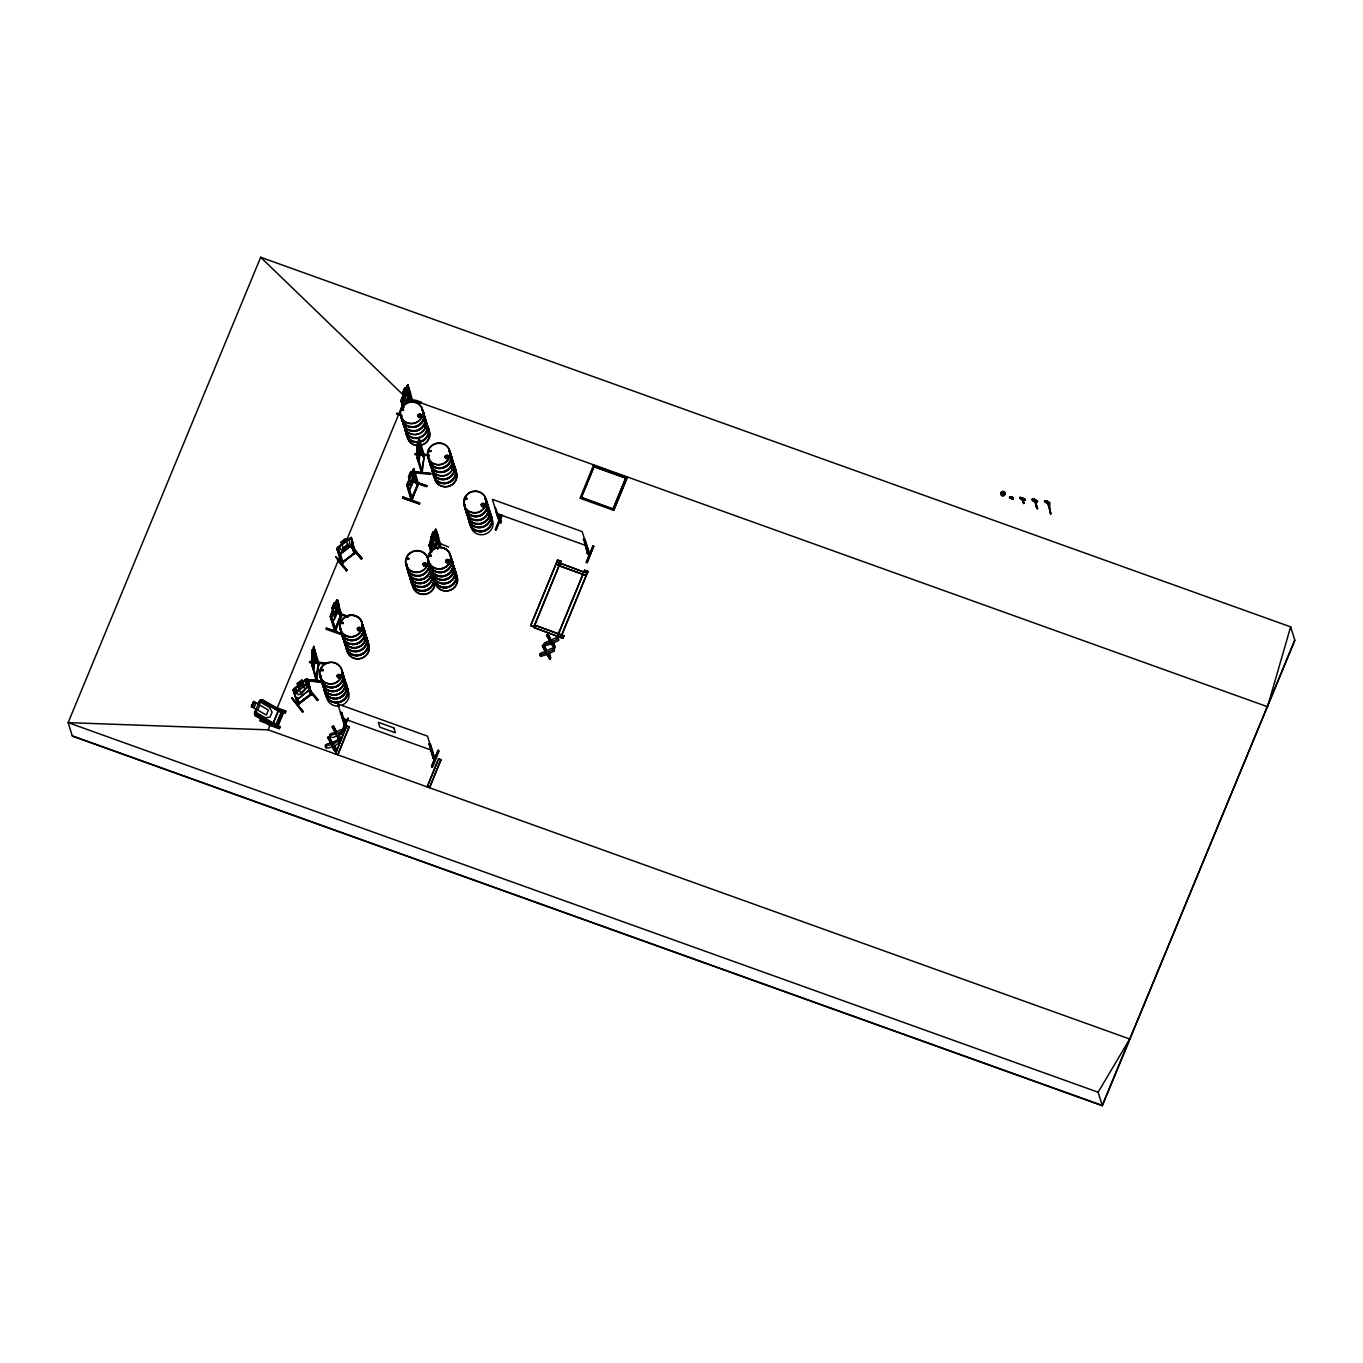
<?xml version="1.0" encoding="UTF-8"?>
<svg xmlns="http://www.w3.org/2000/svg" width="1363" height="1363" viewBox="0 0 1363 1363"><rect width="100%" height="100%" fill="white"/><g stroke="black" fill="none" stroke-linecap="round" stroke-linejoin="round"><path stroke-width="1.5" d="M312.723 651.667L312.178 649.674L311.497 663.423L313.831 646.369L313.388 647.885M417.606 448.921L418.441 455.617L419.889 448.853L418.799 441.356L418.271 443.622L417.538 441.612L416.822 447.303L417.044 455.378L418.731 439.687L417.453 447.115L417.691 443.111M1023.46 503.339L1022.318 499.148L1020.904 498.466M1022.557 499.062L1024.891 500.272L1024.959 499.165L1022.557 499.062L1023.732 498.432M1035.795 500.34C1033.001 501.328 1039.39 500.204 1037.209 501.925L1034.841 501.737L1031.978 499.897L1032.37 498.994C1035.318 502.129 1038.367 502.351 1032.609 499.097M1037.635 508.229C1034.261 507.632 1037.839 499.148 1033.921 499.182M1046.409 502.3C1051.861 501.328 1048.709 508.178 1050.498 513.953M1045.557 500.937L1047.431 503.424L1044.279 501.55L1044.961 500.681L1047.5 502.708M354.141 553.48L341.483 563.311L342.829 562.118M343.067 562.698L341.636 563.822L336.985 549.068L338.263 548.045L343.22 562.578L342.42 561.59L341.091 562.834M353.852 552.748L355.13 551.742M355.692 552.799L342.709 561.743M299.281 704.126L297.628 699.526M299.11 703.598L297.39 697.958M299.417 703.921L298.77 702.899L297.27 704.075L311.701 693.801C308.805 695.488 312.11 693.29 311.923 694.397L307.22 678.927M402.562 397.434L404.896 394.793M430.691 541.775L433.025 539.135M312.246 657L313.081 663.679L314.461 652.673L313.456 649.418L312.911 651.684L312.383 649.691M408.048 401.966L410.416 392.97L410.331 396.684M435.461 548.113L438.477 537.482M435.649 548.182L438.545 540.958L437.097 532.626M338.348 608.137L338.91 604.49L337.445 599.805L336.201 601.219L337.445 599.805M338.91 604.49C338.501 609.585 332.589 630.132 330.613 615.752M409.07 393.208L407.605 396.735L409.173 389.494M415.051 476.982L413.977 468.565L412.716 469.996M415.425 473.251L415.204 476.829L409.922 489.504C406.924 491.225 415.596 479.452 415.119 476.914M437.199 537.55L435.751 541.077L437.319 533.853M307.391 680.086L321.395 681.347M430.759 473.625L412.682 471.564L411.422 473.625L410.757 471.581L413.671 480.526M314.376 654.036L314.189 655.671M326.37 628.207L343.374 634.289M402.647 498.023L419.514 503.952L419.889 503.066L402.92 496.831M419.514 503.952L402.647 498.04L402.954 497.171M396.854 413.125L400.603 414.471M411.796 480.9L426.909 485.773L426.551 486.676L413.415 482.059M307.442 679.881L307.322 680.853L323.321 682.284M325.621 663.968L309.605 662.537L309.725 661.583L327.733 663.185M316.369 678.74L316.131 680.665L311.94 664.735L317.136 679.166L316.778 680.529L311.531 663.253M313.66 650.884L314.495 649.367L314.291 650.935M312.553 664.786L311.735 666.303M313.899 668.091L315.586 654.734L313.899 668.091L312.945 668.109L313.899 667.904M316.778 680.529L318.772 662.861L315.995 680.461M316.846 674.872L318.141 662.793M319.044 663.491C318.516 667.137 317.766 663.491 318.567 664.923M428.97 455.719L414.965 454.475L415.068 453.555L429.089 454.748M424.319 455.532L421.508 472.416L417.078 458.241L417.913 456.724L422.206 472.416L424.251 455.157L423.263 455.072M419.651 442.873L419.208 441.254L424.029 457.218L424.285 455.293M417.913 456.724L417.078 458.241M419.259 460.03L420.928 446.655L418.492 460.047M1024.959 499.165L1022.318 499.403L1023.681 503.56M1035.113 501.022L1036.067 501.345M433.144 537.448L433.57 534.62M1001.175 493.645L1002.504 491.839L1004.701 493.048A1.823 1.738 -15.6 0 0 1001.669 492.213A1.823 1.738 -15.6 0 0 1002.435 495.11L1001.226 494.105M334.685 630.848L334.531 630.336M332.64 609.806L330.528 615.906L335.23 631.427L335.877 629.229L334.412 630.626L335.383 630.626M340.443 615.769L341.363 616.758L341.687 614.781M341.806 614.679L340.358 615.735L341.125 614.321L335.213 628.888M412.359 498.262L410.996 499.471M412.563 498.517L407.418 484.172L406.821 485.637L411.166 500L411.677 498.296M417.095 485.194L414.625 477.152M418.185 483.678C415.647 482.212 417.998 488.789 418.322 483.439M418.356 484.189L411.779 497.802M418.475 483.967L413.892 468.651M411.643 399.512L411.626 401.199L412.308 399.546M411.183 401.301L411.813 400.023L408.014 387.876M412.495 400.466L407.724 384.809L410.536 393.191M439.721 545.864L439.772 543.854M439.312 545.643L437.438 539.765M439.056 545.098L440.436 543.888M438.665 537.533L435.853 529.168L440.59 544.416M309.725 661.566L325.723 663.048M1020.325 497.359C1017.088 497.734 1027.975 501.55 1020.291 497.444M1032.37 498.994C1032.115 503.134 1037.413 500.937 1033.069 500.323L1032.745 499.676M1047.176 503.203L1044.961 500.681M407.997 389.699C413.5 381.623 398.695 404.078 403.721 407.435M402.664 404.504L402.988 402.102M334.174 603.042L334.719 604.797L336.474 601.083L330.528 615.906M404.538 398.303L403.635 401.574L404.658 404.828L406.174 403.533L408.832 394.435L406.719 387.774L405.441 389.869L404.76 387.825L402.732 393.243C404.283 394.895 399.529 404.572 401.625 398.558M417.538 485.262L411.745 500.204L407.043 484.683L412.989 469.843M431.389 552.475L429.192 545.251L432.906 532.166L433.434 533.904M346.321 540.702L348.758 539.509L349.78 542.764L347.872 545.984L343.493 549.391L340.716 549.834L339.711 546.58L341.892 544.144M346.526 541.35L342.079 544.791M417.504 449.824L417.317 451.681M334.208 746.157L339.796 742.545L338.757 741.608M330.834 743.499L327.802 737.281L329.045 736.565L332.402 742.545L337.496 739.956L340.222 740.45L340.631 738.627L338.348 734.947L344.175 731.914L342.454 731.113M546.359 652.724C549.63 661.89 552.185 656.063 547.994 652.042C559.137 647.612 551.538 647.152 547.006 650.798L543.65 644.818L542.389 645.534L545.711 651.463C535.165 654.359 541.145 655.637 546.359 652.724L550.192 659.402L550.839 657.494L548.556 653.814L553.906 651.207L554.042 649.981M548.028 634.204L551.947 641.956L548.028 634.204L546.784 634.902L550.09 640.849C539.561 643.745 545.524 645.023 550.754 642.109L554.571 648.788L555.218 646.88L552.935 643.2L558.302 640.593L558.438 639.349M410.927 400.756L411.933 401.761L409.888 395.645M439.227 545.609L439.789 545.694M321.208 670.068L322.792 669.386M321.344 669.795L321.412 670.766M321.634 670.187L321.617 669.778M322.077 670.426L322.196 669.437M322.997 670.715L322.895 669.54M342.846 623.334L341.943 622.823M402.375 409.394L403.244 409.394M402.596 410.144L402.767 409.36M337.734 675.588L338.399 677.104M339.745 676.304L339.711 675.179M360.241 628.956L359.508 629.979L357.89 629.331M418.356 415.153L418.56 416.175M418.475 415.647L418.833 414.761M429.737 451.852L429.26 450.608M430.929 450.54L430.725 451.698M409.053 558.898L407.997 557.62L407.23 558.966M445.65 456.826L445.905 455.838M447.728 457.286L447.524 456.077L445.718 456.179M423.467 564.538C423.859 566.957 423.314 561.266 425.682 563.703M425.171 565.475L425.818 564.35M429.992 555.78L429.924 554.826M430.504 555.474L430.265 555.32M446.144 560.977L446.843 559.886M448.546 560.755L448.052 561.948M465.464 498.705L465.72 499.846M465.907 499.301L466.027 498.381M481.923 505.724L482.093 503.935M481.838 504.923L483.507 504.003M483.916 505.383L483.984 504.344M318.209 663.355L318.959 663.611M317 678.791L316.029 678.382L316.966 678.978M316.829 679.864L316.898 680.358M423.416 455.583L419.208 441.254M424.029 457.218L423.28 456.469M422.172 471.785L421.167 471.7L421.951 472.126M431.781 545.916L432.667 542.644M332.828 609.857L331.908 613.129L332.913 616.383L334.463 615.105L337.206 606.024L336.184 602.753L334.77 604.559M409.377 478.6L408.423 481.906L409.445 485.16L413.057 478.856L413.722 474.784L412.716 471.53M430.776 537.397L430.572 542.474L432.787 549.187L434.303 547.875L436.961 538.777L434.865 532.115L433.57 534.211L432.906 532.166M335.366 611.953L348.519 616.349M407.401 397.996L1267.522 706.733L1290.642 626.861L260.674 257.266L68.15 722.629L72.358 736.139L1102.326 1105.734L1294.85 640.371L1290.642 626.861M418.543 439.67L419.174 438.29L420.894 446.74M418.543 439.806L419.174 438.29M296.521 687.395L297.816 686.185M316.727 679.847L315.824 679.762M423.467 454.901L423.433 456.997M309.844 687.122L308.822 690.036L317.511 700.497L318.312 699.866L308.277 687.974M293.488 689.644L296.078 698.095L298.173 698.844L309.077 690.155L310.134 687.156M351.518 545.064L352.71 542.218M351.654 545.217L352.813 542.201L351.364 537.516L346.117 540.617M307.748 686.628L308.788 683.715M406.072 391.3C401.216 406.924 406.413 384.962 406.736 393.345M404.726 398.882L406.736 393.856M408.236 402.017L410.212 396.548M432.582 542.764L432.139 540.907L434.201 535.642L434.882 537.686L436.313 534.109M336.048 629.757L334.702 631.052L330.289 616.877L330.885 615.394L335.997 630.013M336.201 602.31L337.394 601.049M331.482 615.599L330.289 616.877M335.315 629.57L334.702 631.052M336.116 627.576L341.806 615.224L335.451 631.12M334.548 630.541L340.392 616.144M412.733 471.087L413.909 469.809L413.313 471.291M407.997 484.376L406.821 485.637M412.631 496.353L417.742 483.78L415.221 475.687M418.373 484.069L411.967 499.88M342.181 712.542L340.426 712.576L341.96 713.105L346.543 727.348L344.004 718.386M346.509 719.698L340.529 734.265L341.466 734.589L348.11 718.216M347.974 718.097L341.363 734.299M346.389 727.433L344.788 726.888L344.822 725.525M344.992 726.888C343.084 725.763 349.201 727.024 344.992 725.627M346.441 726.973L346.304 726.053M495.297 507.428L501.005 522.711L499.301 522.114L500.868 522.336M502.095 515.214L496.098 530.02L495.144 529.679L501.141 515.112M501.805 515.146L495.928 529.917M587.402 553.378L589.429 554.451L582.154 531.587L492.384 499.369L499.42 522.319L499.948 521.484M500.834 522.182L499.454 520.956M501.005 522.711L501.294 521.825M344.958 726.973L337.751 703.955L427.522 736.173L434.644 759.106L433.213 758.663L428.919 743.687L430.435 744.215L434.848 758.39L433.332 757.862L430.742 749.531M430.435 744.215L428.681 744.249M434.558 757.726C433.178 757.198 434.729 759.447 432.991 757.283M431.492 766.636L438.187 750.263L439.176 750.877L432.531 767.267L431.594 766.926L438.187 750.263L431.594 766.67M587.572 553.327L589.327 553.293L587.879 552.714L587.572 553.889L583.534 539.101L585.068 539.629L589.651 553.872L587.862 552.611L587.436 553.412M585.068 539.629L583.313 539.663M589.174 554.417L587.76 553.923L585.357 544.961M587.112 562.646L593.723 546.239L587.146 562.68L586.209 562.357L593.092 546.018M592.956 545.933L586.346 562.357M251.525 706.613L253.688 701.604L258.288 704.245L260.929 702.439L269.499 707.363L272.072 712.168L270.01 717.159L265.223 717.739L256.636 712.815L256.21 709.254L251.286 706.698L253.501 701.349L258.203 703.972M258.186 704.245L259.634 700.514L262.054 699.543L274.389 706.63L278.205 711.094L272.992 723.685L267.625 722.714L255.307 715.643L254.37 713.002L256.108 709.254M259.771 700.667L254.66 713.002L255.545 715.507M260.98 700.003L260.572 701.025L281.187 712.628L281.613 711.622L261.355 700.003L260.929 701.008M255.971 713.053L255.188 714.076L255.971 713.053L276.229 724.673L272.191 722.577M404.76 387.825L402.545 393.174L403.448 401.386M405.254 389.801L406.924 386.155L401.761 398.643M402.664 407.929L401.386 400.381M407.367 387.535L407.384 385.848M1102.326 1105.734L1098.118 1092.223L68.15 722.629L268.17 729.852L270.607 723.94M277.115 708.198L342.232 550.822M346.304 540.975L402.46 405.237M278.205 711.094L272.992 723.685M268.085 721.47L275.445 725.695L275.871 724.69M275.445 725.695L281.664 711.009L273.997 708.249M281.204 713.633L276.11 725.951L260.197 719.46L259.669 720.771L279.449 728.643L267.744 724.435M411.762 399.87L411.132 401.676L411.558 400.143M279.449 728.643L279.994 727.331L277.541 725.678L283.419 711.486L285.378 712.968L283.419 711.486M277.813 726.547L283.691 712.355M285.106 712.099L285.6 710.924L268.732 704.875M279.176 727.774L279.722 726.462L277.541 725.678M285.378 712.968L285.6 710.924M334.225 602.821L332.01 608.171L334.412 602.872L337.155 611.766M333.049 610.471L335.077 605.445M420.911 402.119L420.588 402.988L407.52 398.098M334.02 613.708L336.099 608.699M333.39 620.727L338.688 608.051M409.258 478.754L408.525 476.948L410.757 471.581M410.927 471.649L408.525 476.948M409.582 479.231L411.677 474.137M410.553 482.468L412.614 477.476L411.609 474.205M346.747 725.712L335.417 753.978L346.747 725.712L349.252 727.058L337.768 754.829L349.098 726.564M433.076 532.234L430.674 537.516M433.383 534.143L435.853 529.168L435.053 530.633M430.793 552.271L429.515 544.723L431.355 548.982M433.758 534.79L431.679 539.799L432.701 543.053M435.496 531.877C435.973 527.566 434.371 534.654 436.756 535.932M430.095 544.927L428.902 546.188M437.642 549.272C443.691 536.204 439.38 555.065 438.017 539.987M448.631 547.023L435.956 541.758M437.898 760.98L427.164 786.894L438.511 758.646L441.016 759.975L429.532 787.746L440.862 759.498M593.467 465.294L580.042 498.262L613.708 510.341L627.236 477.663L593.467 465.294L627.236 477.663M581.268 497.41L594.029 466.538L625.821 477.936L613.146 509.115L581.268 497.41L613.146 509.115M581.354 497.699L594.029 466.538M530.633 625.344L557.671 559.989L560.943 561.164L534.04 626.963L530.633 625.344L534.04 626.963M530.769 625.787L557.671 559.989M557.688 564.929L586.448 575.68L557.842 565.424L558.643 562.646L587.385 573.397M533.904 626.52L560.943 561.164M534.262 627.627L535.216 625.344L563.805 635.601L563.021 638.378L534.262 627.627L563.021 638.378M584.642 570.194L557.586 635.55L560.857 636.725L587.913 571.37L584.642 570.194L558.523 634.085M613.06 508.808L625.821 477.936M561.795 635.26L587.913 571.37M627.133 477.374L613.708 510.341M562.868 637.884L563.805 635.601M1294.765 640.099L1102.241 1105.444L72.273 735.85M337.564 560.414L346.355 570.79M346.901 570.058L335.673 556.649L347.088 570.262L346.304 570.876M346.935 570.313L336.848 558.523M303.25 711.622L291.955 697.924L303.25 711.622L302.45 712.236L291.835 698.333M1009.642 497.563L1010.852 496.609M1009.949 497.546L1009.353 497.171M1011.721 498.858L1010.358 497.802M1012.368 498.654L1011.482 497.921M1010.665 497.512L1011.942 497.546L1009.966 496.694M1012.777 497.512L1012.879 498.926L1013.186 498.074M1012.215 498.517L1012.692 498.96M1012.402 498.943L1013.22 498.262M1022.829 499.437C1019.967 498.722 1021.04 497.768 1020.751 498.654M1023.323 499.045L1020.87 498.091M1025.163 499.488L1022.54 500.085L1024.891 500.272M1019.66 498.228L1022.812 500.102L1019.967 498.176M1023.136 499.045L1023.834 499.863L1021.96 497.989M1023.374 499.88L1024.158 498.994L1021.756 497.699M1023.647 499.897L1024.363 499.403L1021.16 499.079M1033.205 499.505L1036.119 501.192M1032.626 499.761L1033.767 499.369M1033.341 499.386L1033.784 499.982M1034.466 501.243L1033.631 500.391M1034.841 501.737L1035.25 500.851L1037.635 508.535M1034.756 500.511L1035.965 500.885L1035.863 499.948M1035.624 499.778L1035.965 501.55L1036.51 500.8M1045.608 501.192L1048.437 502.044L1047.636 501.277M1045.165 501.363C1046.034 503.134 1043.649 500.136 1047.005 501.005M1047.789 503.254L1045.796 501.823M1047.943 502.913L1045.779 502.402M1046.937 501.942L1048.454 503.186M1050.822 513.953L1047.517 501.788M1047.585 502.64L1047.159 503.39L1049.51 503.577M1048.215 503.356L1047.21 501.311M1048.505 502.419L1048.556 503.39M1049.578 502.47L1047.193 502.368L1049.919 502.691M304.188 681.415L302.842 682.216M353.869 553.395L355.283 551.623M310.781 694.653L310.014 694.04L311.565 693.034M426.585 486.489L411.456 481.105M426.875 485.807L411.865 480.543M403.772 410.007L402.392 410.416M418.39 415.255L419.685 414.488M418.424 415.459L419.429 416.771L420.503 415.919M420.417 416.345L419.957 414.454M430.538 451.204L431.032 450.557M342.113 623.811L343.152 622.448M343.255 623.607L343.374 622.67M445.718 456.571L446.843 455.889M447.592 457.525L445.531 457.235M337.803 675.758L338.603 674.889M408.951 558.796L407.776 559.307M466.691 499.335L466.589 498.432M448.325 561.317L446.894 562.186M482.4 505.946L484.086 504.651M1098.118 1092.223L1129.723 1039.015L268.17 729.852M406.549 393.277L407.81 391.181M434.695 537.635L435.956 535.523M312.962 658.073L311.957 659.743L312.979 656.574M417.811 485.432L416.959 485.058M341.227 615.02L337.445 602.855M1035.267 500.988L1034.108 500.647M341.823 563.14L337.087 548.352L341.755 544.024M296.129 693.903L294.476 689.388L293.181 690.394L298.088 705.165L293.318 689.746L294.715 687.957M302.365 681.994L305.653 679.592L293.318 689.746M436.126 534.04L437.284 532.694M406.736 386.223L407.895 384.877M406.907 386.291L407.827 385.082M329.727 735.526L336.167 733.856C339.421 743.022 341.977 737.179 337.803 733.175C348.928 728.728 341.329 728.285 336.797 731.931L333.441 725.951L332.18 726.649L336.048 734.367L335.502 732.595C325.297 733.158 330.408 740.808 336.712 735.628L339.796 742.545M327.802 737.281L331.107 743.21C320.85 743.704 326.166 751.252 332.316 746.26C333.765 753.705 338.859 751.371 334.617 746.771M540.753 655.075L540.736 656.404L546.921 654.496M1004.241 494.854L1004.701 493.048A1.823 1.738 -15.6 0 1 1002.435 495.11L1003.832 495.025M355.675 552.254L354.516 553.242M353.75 553.02L354.363 553.889L355.828 552.765M297.696 704.381L298.889 703.564M1010.153 496.66L1010.051 497.938M1020.223 498.211L1021.108 497.597M1020.921 498.313L1022.846 498.773M1023.988 499.505L1024.243 499.914M1032.541 499.863L1034.125 499.199M1048.777 503.339L1048.624 502.146M299.247 689.031L297.1 691.467L298.122 694.721L300.882 694.261L307.101 687.565L305.005 680.887L302.484 682.13L301.956 680.069L297.27 683.715L301.956 680.069M1034.858 501.55L1037.209 501.925M341.67 622.516L342.59 622.107M358.35 628.053L358.418 629.876M483.729 505.452L482.161 505.929M425.665 565.032L424.54 565.526M337.99 675.026L338.671 677.155M411.694 499.659L409.309 490.237M431.594 545.728L433.127 544.45M495.893 509.37C495.808 517.77 505.929 531.178 498.637 513.817M298.821 687.446L303.165 683.987M306.675 683.119L308.668 682.471L294.749 693.563L299.366 689.184M303.71 685.725L306.794 683.255M303.762 686.168L299.434 689.61L300.439 692.881L304.767 689.422L302.654 682.727L298.293 686.134L299.298 689.388M298.173 698.844L309.077 690.155M349.592 539.101L351.279 538.538L349.984 539.561M338.654 548.522L336.985 549.068M350.785 545.081L350.001 545.711L361.28 559.034L362.081 558.421L350.785 545.081L362.047 558.404M341.397 563.243L355.3 552.254L350.887 538.078M341.789 563.703L355.096 552.305M345.708 538.692L341.023 542.338L345.708 538.692L348.519 547.705M338.501 546.716L351.245 537.533M343.067 547.994L347.429 544.587M351.398 545.098L340.631 553.497L338.688 552.901M351.756 545.183C347.122 548.182 337.513 560.278 337.24 548.25M297.986 685.402L294.749 688.094M294.868 689.865L293.181 690.394M307.544 679.967L306.249 680.972L307.51 685.027M304.682 689.031L307.885 686.594L308.822 683.459M298.923 703.087L310.014 694.431M311.411 693.154L310.713 694.585M297.781 704.671L310.406 694.891M311.957 694.142L298.088 704.552M1002.248 492.23C999.42 495.059 1006.337 495.059 1003.577 492.23M350.189 545.524L361.28 559.034M418.884 414.931L420.213 414.88M431.304 555.78L430.418 555.934M322.741 670.766L321.293 670.238M339.234 677.07L337.888 676.61M332.742 728.421L333.986 727.723L333.441 725.951M328.347 739.053L329.59 738.337L329.045 736.565M549.817 641.138L547.33 636.674L548.59 635.976M545.421 651.753L542.934 647.306L544.195 646.59L543.65 644.818M499.54 521.075L501.073 521.62M499.318 521.654L501.022 522.25M500.92 522.745L500.937 521.467M303.574 685.589L306.079 684.311M297.918 704.535L298.718 703.052M1002.981 491.77L1002.061 492.026M259.669 700.667L262.037 699.764L274.184 706.801L278.001 711.145M305.533 679.456L307.493 678.927L305.482 679.558M551.402 640.184C555.934 636.538 563.532 636.981 552.39 641.428C556.581 645.432 554.025 651.275 550.754 642.109M439.942 544.365L435.53 530.19M551.316 643.881L545.132 645.772L544.314 643.779M334.974 750.979L331.771 744.488L325.331 746.14M482.417 503.884L483.32 504.054M430.912 556.121L430.776 554.451M446.877 560.006L448.444 560.96M1012.845 498.619L1012.59 497.359M1024.312 499.676L1023.17 499.437M1036.408 501.38L1036.323 500.477M1045.728 501.567L1046.511 502.248M1048.556 502.572L1047.176 502.487M403.073 408.815L402.17 410.382M419.702 416.839L418.765 416.516M466.436 498.108L467.219 498.671M447.166 559.937L448.223 560.483M447.524 562.169L446.195 561.454M418.322 459.842L419.259 459.825M255.307 715.643L267.778 722.526M403.976 405.544L402.528 405.578L403.755 405.663M431.918 549.817L430.844 549.988M1034.875 500.715L1037.601 501.039M1009.744 496.779L1011.738 496.899M1012.982 499.131L1011.636 498.739M1047.789 502.76L1048.726 503.032M416.822 447.303L417.368 449.04M428.987 455.446L414.965 454.475M422.343 470.712L421.371 470.32L422.496 471.104M412.75 471.871L430.793 473.421L430.674 474.392L414.659 472.842M313.388 647.749L312.093 655.177L312.519 651.77M312.008 657.119L311.701 655.262M309.52 662.248L325.638 663.696M321.344 680.836L307.339 679.592L323.338 681.159M307.322 680.733L323.321 682.164M1002.912 492.06L1003.884 492.009M353.699 552.867L354.448 553.174M341.704 563.209L342.437 561.692L343.22 562.578M1010.068 496.796L1012.522 497.751M296.231 697.975L298.276 698.691M1046.188 501.158L1047.329 501.141M1034.057 499.352L1035.011 499.488M1021.466 497.819L1023.749 498.619M1010.784 496.762L1012.062 497.256M1012.913 498.023L1011.005 497.052M404.453 398.422L404.181 396.633M436.143 533.904L430.623 548.778L434.865 538.215L435.887 541.469L433.877 546.495L432.855 543.224M434.746 537.397L434.388 535.71M593.808 546.307L592.871 545.967M587.964 553.276L589.344 553.668M335.094 612.379L348.229 616.996L335.042 612.447M343.272 634.476L326.404 628.053L326.115 629.263L342.999 635.209M344.856 726.752L346.372 727.28M433.093 758.424L434.252 758.475M415.306 400.109L420.963 402.068M594.132 466.828L625.924 478.243M400.773 401.846L401.966 400.586L403.857 406.668M396.889 413.466L400.62 414.812M396.633 414.079L402.221 416.209M496.796 513.561L586.567 545.762M407.793 482.434L407.043 484.683M411.524 485.62L408.627 476.829M557.808 560.432L561.079 561.607M584.778 570.637L588.049 571.813M583.568 572.017L558.643 562.646M434.882 530.428L429.192 545.251M563.958 636.095L535.216 625.344M337.36 599.873L338.74 604.729M332.555 609.925L332.095 608.051M335.008 616.843L332.282 608.119M342.164 718.131L431.935 750.349M346.901 726.206L349.252 727.058M441.016 759.975L438.511 758.646M276.502 708.419L285.872 711.793M335.264 753.483L337.615 754.335M427.011 786.417L429.379 787.252M1034.278 499.642L1035.335 499.846M1022.454 498.858L1024.073 499.42M334.412 749.207L335.826 748.066L333.407 743.789L339.234 740.773L338.808 738.593M1047.943 502.351L1046.375 501.311M1047.363 502.146L1045.915 501.533M1035.318 500.085L1033.324 500.528M466.453 498.364L466.691 498.517M430.401 556.07L429.856 555.048M1034.296 499.812L1036.033 500.954M1034.057 500.954L1032.694 499.505M1011.789 497.904L1013.067 498.619M1010.784 498.364L1009.796 497.887M255.563 714.076L275.82 725.678M1044.671 500.664L1047.789 502.606M1020.052 497.342L1023.17 499.284M326.132 748.151L325.604 745.05M420.145 414.71L420.622 415.562M339.489 674.975L339.881 676.218M260.674 257.266L404.181 395.9M422.155 470.388L421.474 472.586L421.167 471.7M340.546 616.655L338.092 608.392M303.71 685.402L303.165 683.664L298.531 687.361L299.076 689.099M346.253 540.429L345.827 538.828M341.568 544.076L341.21 542.27M344.038 551.146L341.329 542.423M338.382 546.563L337.087 548.352M308.719 689.78L317.511 700.497M309.98 694.278L310.883 695.096L308.788 689.065M297.816 685.47L297.441 683.664M446.519 561.812L446.093 560.857M359.985 628.087L360.156 629.127M544.195 646.59L546.716 651.071M333.986 727.723L336.508 732.204M329.59 738.337L332.112 742.818M332.18 726.649L335.502 732.595M1047.5 502.487L1051.043 513.732M1034.858 500.834L1037.413 508.757M1034.636 501.056L1037.09 508.757M1022.863 499.165L1024.226 503.339M1022.557 499.182L1023.988 503.543M587.623 552.697L587.862 553.991M558.183 637.816L558.779 640.167M553.412 646.846L554.383 650.781M546.784 634.902L547.33 636.674M544.587 642.689L544.876 645.551M549.016 657.46L549.562 659.232M544.57 644L545.132 645.772M542.389 645.534L542.934 647.306M540.174 654.632L540.736 656.404M539.918 654.393L540.481 656.165M409.939 397.451L411.132 401.676M405.748 392.731L404.453 395.952M418.986 438.273L424.421 455.685M420.281 446.86L423.416 457.167M417.521 441.851L417.879 443.691M403.635 407.622L401.335 400.824L402.613 406.106M417.078 455.208L418.509 459.859M416.874 455.191L422.121 472.467M433.877 537.073L432.582 540.293M415.204 477.374L417.657 485.637M416.874 484.512L417.078 485.432M429.515 544.723L431.781 551.964M429.277 545.098L431.594 551.896M407.128 484.512L408.747 489.436M351.126 537.397L352.557 542.338M350.973 537.533L355.658 552.969M351.245 543.616L354.414 553.736M351.484 545.166L354.261 553.855M337.121 600.01L341.909 615.446M338.058 606.569L341.21 616.689M330.885 615.394L335.145 629.706M340.665 711.997L345.078 726.172M343.595 729.58L344.175 731.914M313.626 646.352L315.262 651.224M318.772 662.861L319.061 663.747M313.609 646.556L318.908 663.542M313.865 649.316L318.686 665.297M314.921 654.939L318.056 665.246M336.167 733.856L336.712 735.628M311.718 663.27L313.166 667.921M329.999 734.436L330.272 737.298M332.402 742.545L332.964 744.317M329.982 735.747L330.528 737.519M331.771 744.488L332.316 746.26M307.374 678.774L309.98 687.259M307.152 679.49L311.139 693.137M309.026 690.632L310.525 695.266M302.347 684.754L299.57 686.969M297.56 683.8L298.105 685.555L295.941 687.957L296.964 691.211M279.722 726.462L279.994 727.331M420.417 443.145L420.707 446.723M315.552 654.819L315.279 651.054L315.347 654.802M488.601 510.716A11.347 10.802 -17.3 0 1 476.028 520.513A11.347 10.802 -17.3 0 1 466.18 508.706M486.267 502.777A11.347 10.802 -17.3 0 1 488.567 507.888M486.335 502.436A11.517 10.972 -17.3 0 1 480.406 520.002A11.517 10.972 -17.3 0 1 465.925 508.467M487.204 505.86A11.313 10.768 -17.3 0 1 482.758 522.608A11.313 10.768 -17.3 0 1 467.185 514.601M485.126 498.534A11.517 10.972 -17.3 0 1 479.18 516.1A11.517 10.972 -17.3 0 1 464.715 504.549M487.562 504.514A11.347 10.802 -17.3 0 1 480.219 519.422A11.347 10.802 -17.3 0 1 466.01 510.886M485.058 498.875A11.347 10.802 -17.3 0 1 479.214 516.151A11.347 10.802 -17.3 0 1 464.953 504.804M485.058 498.33A11.517 10.972 -17.3 0 1 479.129 515.896A11.517 10.972 -17.3 0 1 464.647 504.361M484.853 498.211A11.347 10.802 -17.3 0 1 480.406 514.993A11.347 10.802 -17.3 0 1 464.783 506.968M489.743 513.936A11.347 10.802 -17.3 0 1 485.296 530.718A11.347 10.802 -17.3 0 1 469.69 522.693M489.811 513.595A11.517 10.972 -17.3 0 1 483.882 531.161A11.517 10.972 -17.3 0 1 469.4 519.61M492.179 519.388A11.313 10.768 -17.3 0 1 483.405 534.586A11.313 10.768 -17.3 0 1 470.627 522.932M488.533 509.472A11.517 10.972 -17.3 0 1 482.604 527.038A11.517 10.972 -17.3 0 1 468.122 515.504M491.038 515.674A11.347 10.802 -17.3 0 1 482.246 530.889A11.347 10.802 -17.3 0 1 469.451 519.201M488.533 510.018A11.347 10.802 -17.3 0 1 484.069 526.799A11.347 10.802 -17.3 0 1 468.463 518.775M489.76 513.391A11.517 10.972 -17.3 0 1 483.814 530.957A11.517 10.972 -17.3 0 1 469.332 519.422M488.329 509.37A11.347 10.802 -17.3 0 1 483.865 526.152A11.347 10.802 -17.3 0 1 468.259 518.127M453.061 566.821A11.347 10.802 -17.3 0 1 430.674 567.655M450.727 558.898A11.347 10.802 -17.3 0 1 453.027 563.992M450.795 558.557A11.517 10.972 -17.3 0 1 446.28 575.612A11.517 10.972 -17.3 0 1 430.418 567.451M451.732 562.186A11.313 10.768 -17.3 0 1 447.285 578.934A11.313 10.768 -17.3 0 1 431.713 570.927M449.517 554.451A11.517 10.972 -17.3 0 1 445.002 571.489A11.517 10.972 -17.3 0 1 429.141 563.345M452.022 560.636A11.347 10.802 -17.3 0 1 444.679 575.527A11.347 10.802 -17.3 0 1 430.469 567.008A11.517 10.972 -17.3 0 1 419.208 579.786A11.517 10.972 -17.3 0 1 407.69 567.775M451.034 557.365A11.364 10.819 -17.3 0 1 443.674 572.29A11.364 10.819 -17.3 0 1 429.43 563.754M450.744 558.353A11.517 10.972 -17.3 0 1 446.212 575.407A11.517 10.972 -17.3 0 1 430.35 567.264A11.347 10.802 -17.3 0 1 419.327 580.042A11.347 10.802 -17.3 0 1 407.997 568.218M450.812 556.717A11.347 10.802 -17.3 0 1 443.469 571.625A11.347 10.802 -17.3 0 1 429.243 563.089M454.203 570.041A11.347 10.802 -17.3 0 1 449.756 586.823A11.347 10.802 -17.3 0 1 434.15 578.798M454.271 569.7A11.517 10.972 -17.3 0 1 449.756 586.754A11.517 10.972 -17.3 0 1 433.894 578.611A11.347 10.802 -17.3 0 1 422.803 591.201A11.347 10.802 -17.3 0 1 411.473 579.36M455.208 573.346A11.313 10.768 -17.3 0 1 449.381 590.588A11.313 10.768 -17.3 0 1 435.155 579.258M455.14 573.124A11.313 10.768 -17.3 0 1 449.313 590.366A11.313 10.768 -17.3 0 1 435.087 579.036M451.852 562.561A11.313 10.768 -17.3 0 1 447.405 579.292A11.313 10.768 -17.3 0 1 431.832 571.301M452.993 565.594A11.517 10.972 -17.3 0 1 448.478 582.648A11.517 10.972 -17.3 0 1 432.616 574.487M455.498 571.779A11.347 10.802 -17.3 0 1 448.154 586.686A11.347 10.802 -17.3 0 1 433.945 578.151A11.517 10.972 -17.3 0 1 424.234 590.997A11.517 10.972 -17.3 0 1 411.251 582.001M452.993 566.139A11.347 10.802 -17.3 0 1 449.858 582.24A11.347 10.802 -17.3 0 1 433.724 577.605M454.22 569.513A11.517 10.972 -17.3 0 1 449.688 586.55A11.517 10.972 -17.3 0 1 433.826 578.406M454.288 567.877A11.347 10.802 -17.3 0 1 446.945 582.768A11.347 10.802 -17.3 0 1 432.718 574.232A11.517 10.972 -17.3 0 1 422.956 586.874A11.517 10.972 -17.3 0 1 409.973 577.878M430.504 567.127A11.517 10.972 -17.3 0 1 419.259 579.991A11.517 10.972 -17.3 0 1 407.758 567.962M431.321 570.45A11.313 10.768 -17.3 0 1 420.281 583.091A11.313 10.768 -17.3 0 1 408.985 571.267M429.277 563.209A11.517 10.972 -17.3 0 1 418.049 576.089A11.517 10.972 -17.3 0 1 406.532 564.061M430.18 566.718A11.347 10.802 -17.3 0 1 419.123 579.394A11.347 10.802 -17.3 0 1 407.793 567.553M429.175 563.464A11.347 10.802 -17.3 0 1 418.117 576.14A11.347 10.802 -17.3 0 1 406.787 564.299M428.97 562.817A11.347 10.802 -17.3 0 1 417.913 575.476A11.347 10.802 -17.3 0 1 406.583 563.652M434.865 581.814A11.313 10.768 -17.3 0 1 425.29 594.302A11.313 10.768 -17.3 0 1 412.546 585.46M434.797 581.592A11.313 10.768 -17.3 0 1 425.222 594.081A11.313 10.768 -17.3 0 1 412.478 585.255M431.492 571.012A11.313 10.768 -17.3 0 1 420.468 583.654A11.313 10.768 -17.3 0 1 409.156 571.847M432.752 574.368A11.517 10.972 -17.3 0 1 421.525 587.232A11.517 10.972 -17.3 0 1 410.007 575.203M433.69 580.706A11.347 10.802 -17.3 0 1 411.302 581.541M432.684 577.452A11.347 10.802 -17.3 0 1 420.111 587.249A11.347 10.802 -17.3 0 1 410.263 575.442M433.911 578.065A11.517 10.972 -17.3 0 1 424.166 590.792A11.517 10.972 -17.3 0 1 411.2 581.797M432.446 573.959A11.347 10.802 -17.3 0 1 422.854 586.482A11.347 10.802 -17.3 0 1 410.076 577.622M363.938 629.178A11.347 10.802 -17.3 0 1 355.147 644.392A11.347 10.802 -17.3 0 1 342.334 632.705M364.023 628.871A11.517 10.972 -17.3 0 1 355.096 644.341A11.517 10.972 -17.3 0 1 342.079 632.466M363.461 630.081A11.347 10.802 -17.3 0 1 359.014 646.863A11.347 10.802 -17.3 0 1 343.391 638.838M363.376 629.842A11.347 10.802 -17.3 0 1 358.929 646.624A11.347 10.802 -17.3 0 1 343.323 638.6M362.814 624.97A11.517 10.972 -17.3 0 1 353.869 640.44A11.347 10.802 -17.3 0 1 341.125 628.803M340.869 628.564A11.517 10.972 -17.3 0 0 353.869 640.44A11.347 10.802 -17.3 0 0 362.711 625.259M363.734 628.513A11.347 10.802 -17.3 0 1 356.373 643.421A11.347 10.802 -17.3 0 1 342.164 634.885M363.955 628.684A11.517 10.972 -17.3 0 1 356.51 643.813A11.517 10.972 -17.3 0 1 342.062 635.141M362.745 624.765A11.517 10.972 -17.3 0 1 353.818 640.235A11.517 10.972 -17.3 0 1 340.801 628.36M362.507 624.612A11.347 10.802 -17.3 0 1 355.164 639.503A11.347 10.802 -17.3 0 1 340.937 630.967M365.897 637.935A11.347 10.802 -17.3 0 1 361.451 654.717A11.347 10.802 -17.3 0 1 345.844 646.692M365.966 637.594A11.517 10.972 -17.3 0 1 361.451 654.649A11.517 10.972 -17.3 0 1 345.589 646.488M366.92 641.206A11.347 10.802 -17.3 0 1 361.076 658.482A11.347 10.802 -17.3 0 1 346.832 647.135M368.351 643.387A11.347 10.802 -17.3 0 1 359.559 658.602A11.347 10.802 -17.3 0 1 346.764 646.914M365.88 638.344A11.347 10.802 -17.3 0 1 343.493 639.179M363.563 630.422A11.347 10.802 -17.3 0 1 365.863 635.516M364.688 633.488A11.517 10.972 -17.3 0 1 360.173 650.526A11.517 10.972 -17.3 0 1 344.311 642.382M365.693 637.271A11.347 10.802 -17.3 0 1 361.246 654.053A11.347 10.802 -17.3 0 1 345.64 646.028M364.688 634.016A11.347 10.802 -17.3 0 1 360.241 650.798A11.347 10.802 -17.3 0 1 344.618 642.774M365.914 637.39A11.517 10.972 -17.3 0 1 359.968 654.956A11.517 10.972 -17.3 0 1 345.503 643.421M364.483 633.369A11.347 10.802 -17.3 0 1 360.036 650.151A11.347 10.802 -17.3 0 1 344.413 642.126M343.663 676.269A11.347 10.802 -17.3 0 1 334.872 691.501A11.347 10.802 -17.3 0 1 322.06 679.813M343.697 675.775A11.517 10.972 -17.3 0 1 334.77 691.245A11.517 10.972 -17.3 0 1 321.753 679.37M343.186 677.155A11.347 10.802 -17.3 0 1 337.343 694.449A11.347 10.802 -17.3 0 1 323.082 683.102M343.118 676.934A11.347 10.802 -17.3 0 1 337.274 694.227A11.347 10.802 -17.3 0 1 323.014 682.863M342.539 672.061A11.517 10.972 -17.3 0 1 333.611 687.531A11.517 10.972 -17.3 0 1 320.595 675.656M343.459 675.622A11.347 10.802 -17.3 0 1 334.668 690.837A11.347 10.802 -17.3 0 1 321.855 679.149M343.237 675.06A11.347 10.802 -17.3 0 1 321.668 681.432M320.884 678.723A11.347 10.802 -17.3 0 1 320.85 675.895M342.471 671.857A11.517 10.972 -17.3 0 1 333.543 687.327A11.517 10.972 -17.3 0 1 320.526 675.452M342.232 671.703A11.347 10.802 -17.3 0 1 333.441 686.935A11.347 10.802 -17.3 0 1 320.646 675.247M347.139 687.429A11.347 10.802 -17.3 0 1 339.796 702.32A11.347 10.802 -17.3 0 1 325.57 693.784M347.224 687.122A11.517 10.972 -17.3 0 1 339.762 702.252A11.517 10.972 -17.3 0 1 325.314 693.597M346.662 688.315A11.347 10.802 -17.3 0 1 342.198 705.097M339.37 705.932A11.347 10.802 -17.3 0 1 326.592 697.072M344.788 679.916A11.347 10.802 -17.3 0 1 335.997 695.13A11.347 10.802 -17.3 0 1 323.201 683.442M344.481 680.784A11.517 10.972 -17.3 0 1 339.966 697.822A11.517 10.972 -17.3 0 1 324.104 689.678M345.435 684.379A11.347 10.802 -17.3 0 1 340.971 701.144A11.347 10.802 -17.3 0 1 325.365 693.137M344.413 681.108A11.347 10.802 -17.3 0 1 338.569 698.401A11.347 10.802 -17.3 0 1 324.326 687.054M347.173 686.918A11.517 10.972 -17.3 0 1 339.711 702.047A11.517 10.972 -17.3 0 1 325.263 693.392M344.413 680.58A11.517 10.972 -17.3 0 1 339.898 697.617A11.517 10.972 -17.3 0 1 324.036 689.474M345.708 682.863A11.347 10.802 -17.3 0 1 338.365 697.754A11.347 10.802 -17.3 0 1 324.138 689.218M452.363 459.774A11.347 10.802 -17.3 0 1 441.305 472.45A11.347 10.802 -17.3 0 1 429.975 460.609M450.148 454.339A11.517 10.972 -17.3 0 1 444.202 471.905A11.517 10.972 -17.3 0 1 429.737 460.37M452.584 460.387A11.313 10.768 -17.3 0 1 443.81 475.585A11.313 10.768 -17.3 0 1 431.032 463.914M448.921 450.437A11.517 10.972 -17.3 0 1 442.992 468.003A11.517 10.972 -17.3 0 1 428.51 456.452M451.374 456.418A11.347 10.802 -17.3 0 1 442.583 471.649A11.347 10.802 -17.3 0 1 429.771 459.961M448.853 450.761A11.347 10.802 -17.3 0 1 444.406 467.543A11.347 10.802 -17.3 0 1 428.8 459.535M451.613 456.571A11.517 10.972 -17.3 0 1 442.685 472.041A11.517 10.972 -17.3 0 1 429.669 460.166M448.87 450.233A11.517 10.972 -17.3 0 1 442.924 467.799A11.517 10.972 -17.3 0 1 428.442 456.247M450.148 452.516A11.347 10.802 -17.3 0 1 441.356 467.73A11.347 10.802 -17.3 0 1 428.561 456.043M455.872 473.762A11.347 10.802 -17.3 0 1 443.316 483.558A11.347 10.802 -17.3 0 1 433.451 471.768M453.538 465.822A11.347 10.802 -17.3 0 1 455.838 470.934M453.623 465.499A11.517 10.972 -17.3 0 1 449.091 482.536A11.517 10.972 -17.3 0 1 433.23 474.392M454.543 469.128A11.313 10.768 -17.3 0 1 450.114 485.875A11.313 10.768 -17.3 0 1 434.524 477.868M454.475 468.906A11.313 10.768 -17.3 0 1 450.046 485.654A11.313 10.768 -17.3 0 1 434.456 477.646M452.686 460.711A11.313 10.768 -17.3 0 1 443.912 475.908A11.313 10.768 -17.3 0 1 431.134 464.238M452.397 461.58A11.517 10.972 -17.3 0 1 446.468 479.146A11.347 10.802 -17.3 0 1 432.241 467.85M431.986 467.611A11.517 10.972 -17.3 0 0 446.468 479.146A11.347 10.802 -17.3 0 0 452.329 461.921M454.85 467.577A11.347 10.802 -17.3 0 1 447.507 482.468A11.347 10.802 -17.3 0 1 433.281 473.932M453.555 465.294A11.517 10.972 -17.3 0 1 449.04 482.349A11.517 10.972 -17.3 0 1 433.178 474.188M452.124 461.256A11.347 10.802 -17.3 0 1 447.677 478.038A11.347 10.802 -17.3 0 1 432.054 470.031M451.8 467.373A1.755 1.687 -17.3 0 1 451.817 468.651M422.922 413.483A11.364 10.819 -17.3 0 1 418.475 430.299A11.364 10.819 -17.3 0 1 402.818 422.257M422.973 413.159A11.517 10.972 -17.3 0 1 417.044 430.725A11.517 10.972 -17.3 0 1 402.562 419.174M421.763 409.241A11.517 10.972 -17.3 0 1 415.817 426.806A11.517 10.972 -17.3 0 1 401.352 415.272M424.234 415.221A11.364 10.819 -17.3 0 1 415.425 430.469A11.364 10.819 -17.3 0 1 402.579 418.765M421.712 409.564A11.364 10.819 -17.3 0 1 417.248 426.38A11.364 10.819 -17.3 0 1 401.608 418.339M421.695 409.036A11.517 10.972 -17.3 0 1 415.766 426.602A11.517 10.972 -17.3 0 1 401.284 415.068M421.508 408.917A11.364 10.819 -17.3 0 1 415.647 426.227A11.364 10.819 -17.3 0 1 401.369 414.846M427.897 427.028A11.364 10.819 -17.3 0 1 419.088 442.276M406.293 433.4A11.364 10.819 -17.3 0 0 416.141 442.396A11.517 10.972 -17.3 0 1 406.072 433.195M427.982 426.738A11.517 10.972 -17.3 0 1 419.054 442.208M427.42 427.897A11.364 10.819 -17.3 0 1 420.111 445.565M417.163 445.667A11.364 10.819 -17.3 0 1 407.316 436.688M427.318 427.709A11.313 10.768 -17.3 0 1 420.043 445.292M417.095 445.394A11.313 10.768 -17.3 0 1 407.298 436.45M426.704 422.615A11.517 10.972 -17.3 0 1 419.242 437.762A11.517 10.972 -17.3 0 1 404.794 429.089M426.193 423.978A11.364 10.819 -17.3 0 1 421.729 440.794A11.364 10.819 -17.3 0 1 406.089 432.752M427.488 425.818A11.364 10.819 -17.3 0 1 416.397 438.511A11.364 10.819 -17.3 0 1 405.05 426.653M427.914 426.534A11.517 10.972 -17.3 0 1 420.451 441.663A11.517 10.972 -17.3 0 1 406.004 433.008M426.483 422.462A11.364 10.819 -17.3 0 1 419.123 437.387A11.364 10.819 -17.3 0 1 404.879 428.834M424.643 426.176A1.755 1.687 -17.3 0 1 424.66 427.471M313.098 652.264L312.434 657.579L313.439 660.834L314.103 655.518L313.098 652.264M418.441 444.202L417.777 449.517L418.799 452.772L419.463 447.456L418.441 444.202M337.274 675.52C338.569 681.67 342.556 671.703 337.274 675.52M357.532 628.411C358.844 634.579 362.831 624.595 357.532 628.411M418.015 415.136C419.327 421.286 423.297 411.319 418.015 415.136M445.19 456.315C446.485 462.483 450.471 452.499 445.19 456.315M423.212 563.924C424.506 570.075 428.493 560.108 423.212 563.924M445.837 560.534C447.149 566.701 451.119 556.717 445.837 560.534M481.378 504.412C482.689 510.58 486.659 500.596 481.378 504.412M407.758 397.127L405.731 402.136L403.55 395.457L405.612 390.448L407.758 397.127M254.08 702.933L252.751 706.153L254.285 707.039L255.614 703.819L254.08 702.933M259.822 705.131L257.743 710.123L266.33 715.047L268.392 710.055L259.822 705.131M404.607 389.307L403.465 393.106L404.607 389.307M334.071 604.303L332.93 608.102L334.071 604.303M410.604 473.063L409.445 476.863L410.604 473.063M432.752 533.649L431.594 537.448L432.752 533.649M345.009 539.918L342.386 542.678L345.009 539.918M301.24 681.296L298.616 684.073L301.24 681.296M393.822 727.876L378.386 722.339L379.902 727.212L395.338 732.749L393.822 727.876M1002.384 495.672A2.198 2.096 -15.6 0 0 1005.093 493.065A2.198 2.096 -15.6 0 0 1001.43 492.043A2.198 2.096 -15.6 0 0 1002.35 495.553A2.198 2.096 -15.6 0 0 1005.076 492.963A2.198 2.096 -15.6 0 0 1001.464 492.162A2.198 2.096 -15.6 0 0 1002.384 495.672M470.746 512.011A11.313 10.768 -17.3 0 0 486.097 500.034A11.313 10.768 -17.3 0 0 467.986 493.542A11.313 10.768 -17.3 0 0 470.746 512.011M470.848 512.352A11.313 10.768 -17.3 0 0 486.199 500.374A11.313 10.768 -17.3 0 0 468.088 493.883A11.313 10.768 -17.3 0 0 470.848 512.352M482.263 506.593A1.755 1.687 -17.3 0 0 484.649 504.736A1.755 1.687 -17.3 0 0 481.838 503.731A1.755 1.687 -17.3 0 0 482.263 506.593M481.548 523.682A11.313 10.768 -17.3 0 0 488.874 508.808A11.313 10.768 -17.3 0 1 481.548 523.682A11.313 10.768 -17.3 0 1 467.373 515.18A11.313 10.768 -17.3 0 0 481.548 523.682M435.189 568.15A11.347 10.802 -17.3 0 0 450.574 556.138A11.347 10.802 -17.3 0 0 432.429 549.63A11.347 10.802 -17.3 0 0 435.189 568.15M435.308 568.456A11.313 10.768 -17.3 0 0 450.659 556.479A11.313 10.768 -17.3 0 0 432.548 549.988A11.313 10.768 -17.3 0 0 435.308 568.456A11.313 10.768 -17.3 0 0 450.659 556.496A11.313 10.768 -17.3 0 0 432.548 549.988A11.313 10.768 -17.3 0 0 435.308 568.473M447.217 578.713A11.313 10.768 -17.3 0 0 451.664 561.965A11.313 10.768 -17.3 0 1 447.234 578.713A11.313 10.768 -17.3 0 1 431.645 570.705A11.313 10.768 -17.3 0 0 447.217 578.713M446.723 562.715A1.755 1.687 -17.3 0 0 449.109 560.857A1.755 1.687 -17.3 0 0 446.297 559.835A1.755 1.687 -17.3 0 0 446.723 562.715M420.366 583.33A11.313 10.768 -17.3 0 0 431.389 570.688A11.381 10.836 -17.3 0 1 420.4 583.517A11.381 10.836 -17.3 0 1 409.036 571.642A11.313 10.768 -17.3 0 0 420.366 583.33M412.563 571.523A11.313 10.768 -17.3 0 0 427.931 559.546A11.313 10.768 -17.3 0 0 409.82 553.037A11.313 10.768 -17.3 0 0 412.563 571.523M412.682 571.847A11.313 10.768 -17.3 0 0 428.033 559.886A11.313 10.768 -17.3 0 0 409.922 553.378A11.313 10.768 -17.3 0 0 412.682 571.847M424.08 566.105A1.755 1.687 -17.3 0 0 426.483 564.231A1.755 1.687 -17.3 0 0 423.654 563.226A1.755 1.687 -17.3 0 0 424.08 566.105M346.901 636.027A11.347 10.802 -17.3 0 0 362.285 624.033A11.347 10.802 -17.3 0 0 344.123 617.524A11.347 10.802 -17.3 0 0 346.901 636.027M347.003 636.368A11.347 10.802 -17.3 0 0 362.388 624.373A11.347 10.802 -17.3 0 0 344.243 617.848A11.347 10.802 -17.3 0 0 347.003 636.368M346.918 636.214A11.381 10.836 -17.3 0 0 362.371 624.169A11.381 10.836 -17.3 0 0 344.14 617.626A11.381 10.836 -17.3 0 0 346.918 636.214M358.418 630.609A1.755 1.687 -17.3 0 0 360.803 628.735A1.755 1.687 -17.3 0 0 357.992 627.73A1.755 1.687 -17.3 0 0 358.418 630.609M326.626 683.136A11.347 10.802 -17.3 0 0 342.011 671.124A11.347 10.802 -17.3 0 0 323.866 664.616A11.347 10.802 -17.3 0 0 326.626 683.136M326.728 683.459A11.347 10.802 -17.3 0 0 342.113 671.465A11.347 10.802 -17.3 0 0 323.968 664.957A11.347 10.802 -17.3 0 0 326.728 683.459M338.143 677.701A1.755 1.687 -17.3 0 0 340.546 675.827A1.755 1.687 -17.3 0 0 337.717 674.821A1.755 1.687 -17.3 0 0 338.143 677.701M434.541 463.914A11.313 10.768 -17.3 0 0 449.909 451.937A11.313 10.768 -17.3 0 0 431.798 445.445A11.313 10.768 -17.3 0 0 434.541 463.914M434.661 464.255A11.313 10.768 -17.3 0 0 450.011 452.277A11.313 10.768 -17.3 0 0 431.901 445.786A11.313 10.768 -17.3 0 0 434.661 464.255M446.059 458.496A1.755 1.687 -17.3 0 0 448.461 456.639A1.755 1.687 -17.3 0 0 445.633 455.617A1.755 1.687 -17.3 0 0 446.059 458.496M416.652 434.405A11.364 10.819 -17.3 0 0 425.46 419.157A11.364 10.819 -17.3 0 1 416.652 434.456A11.364 10.819 -17.3 0 1 403.823 422.734A11.364 10.819 -17.3 0 0 416.652 434.405M407.367 422.769A11.364 10.819 -17.3 0 0 422.786 410.74A11.364 10.819 -17.3 0 0 404.59 404.215A11.364 10.819 -17.3 0 0 407.367 422.769M407.486 423.058A11.313 10.768 -17.3 0 0 422.837 411.081A11.313 10.768 -17.3 0 0 404.726 404.59A11.313 10.768 -17.3 0 0 407.486 423.058M418.901 417.317A1.755 1.687 -17.3 0 0 421.286 415.442A1.755 1.687 -17.3 0 0 418.475 414.437A1.755 1.687 -17.3 0 0 418.901 417.317"/></g></svg>
